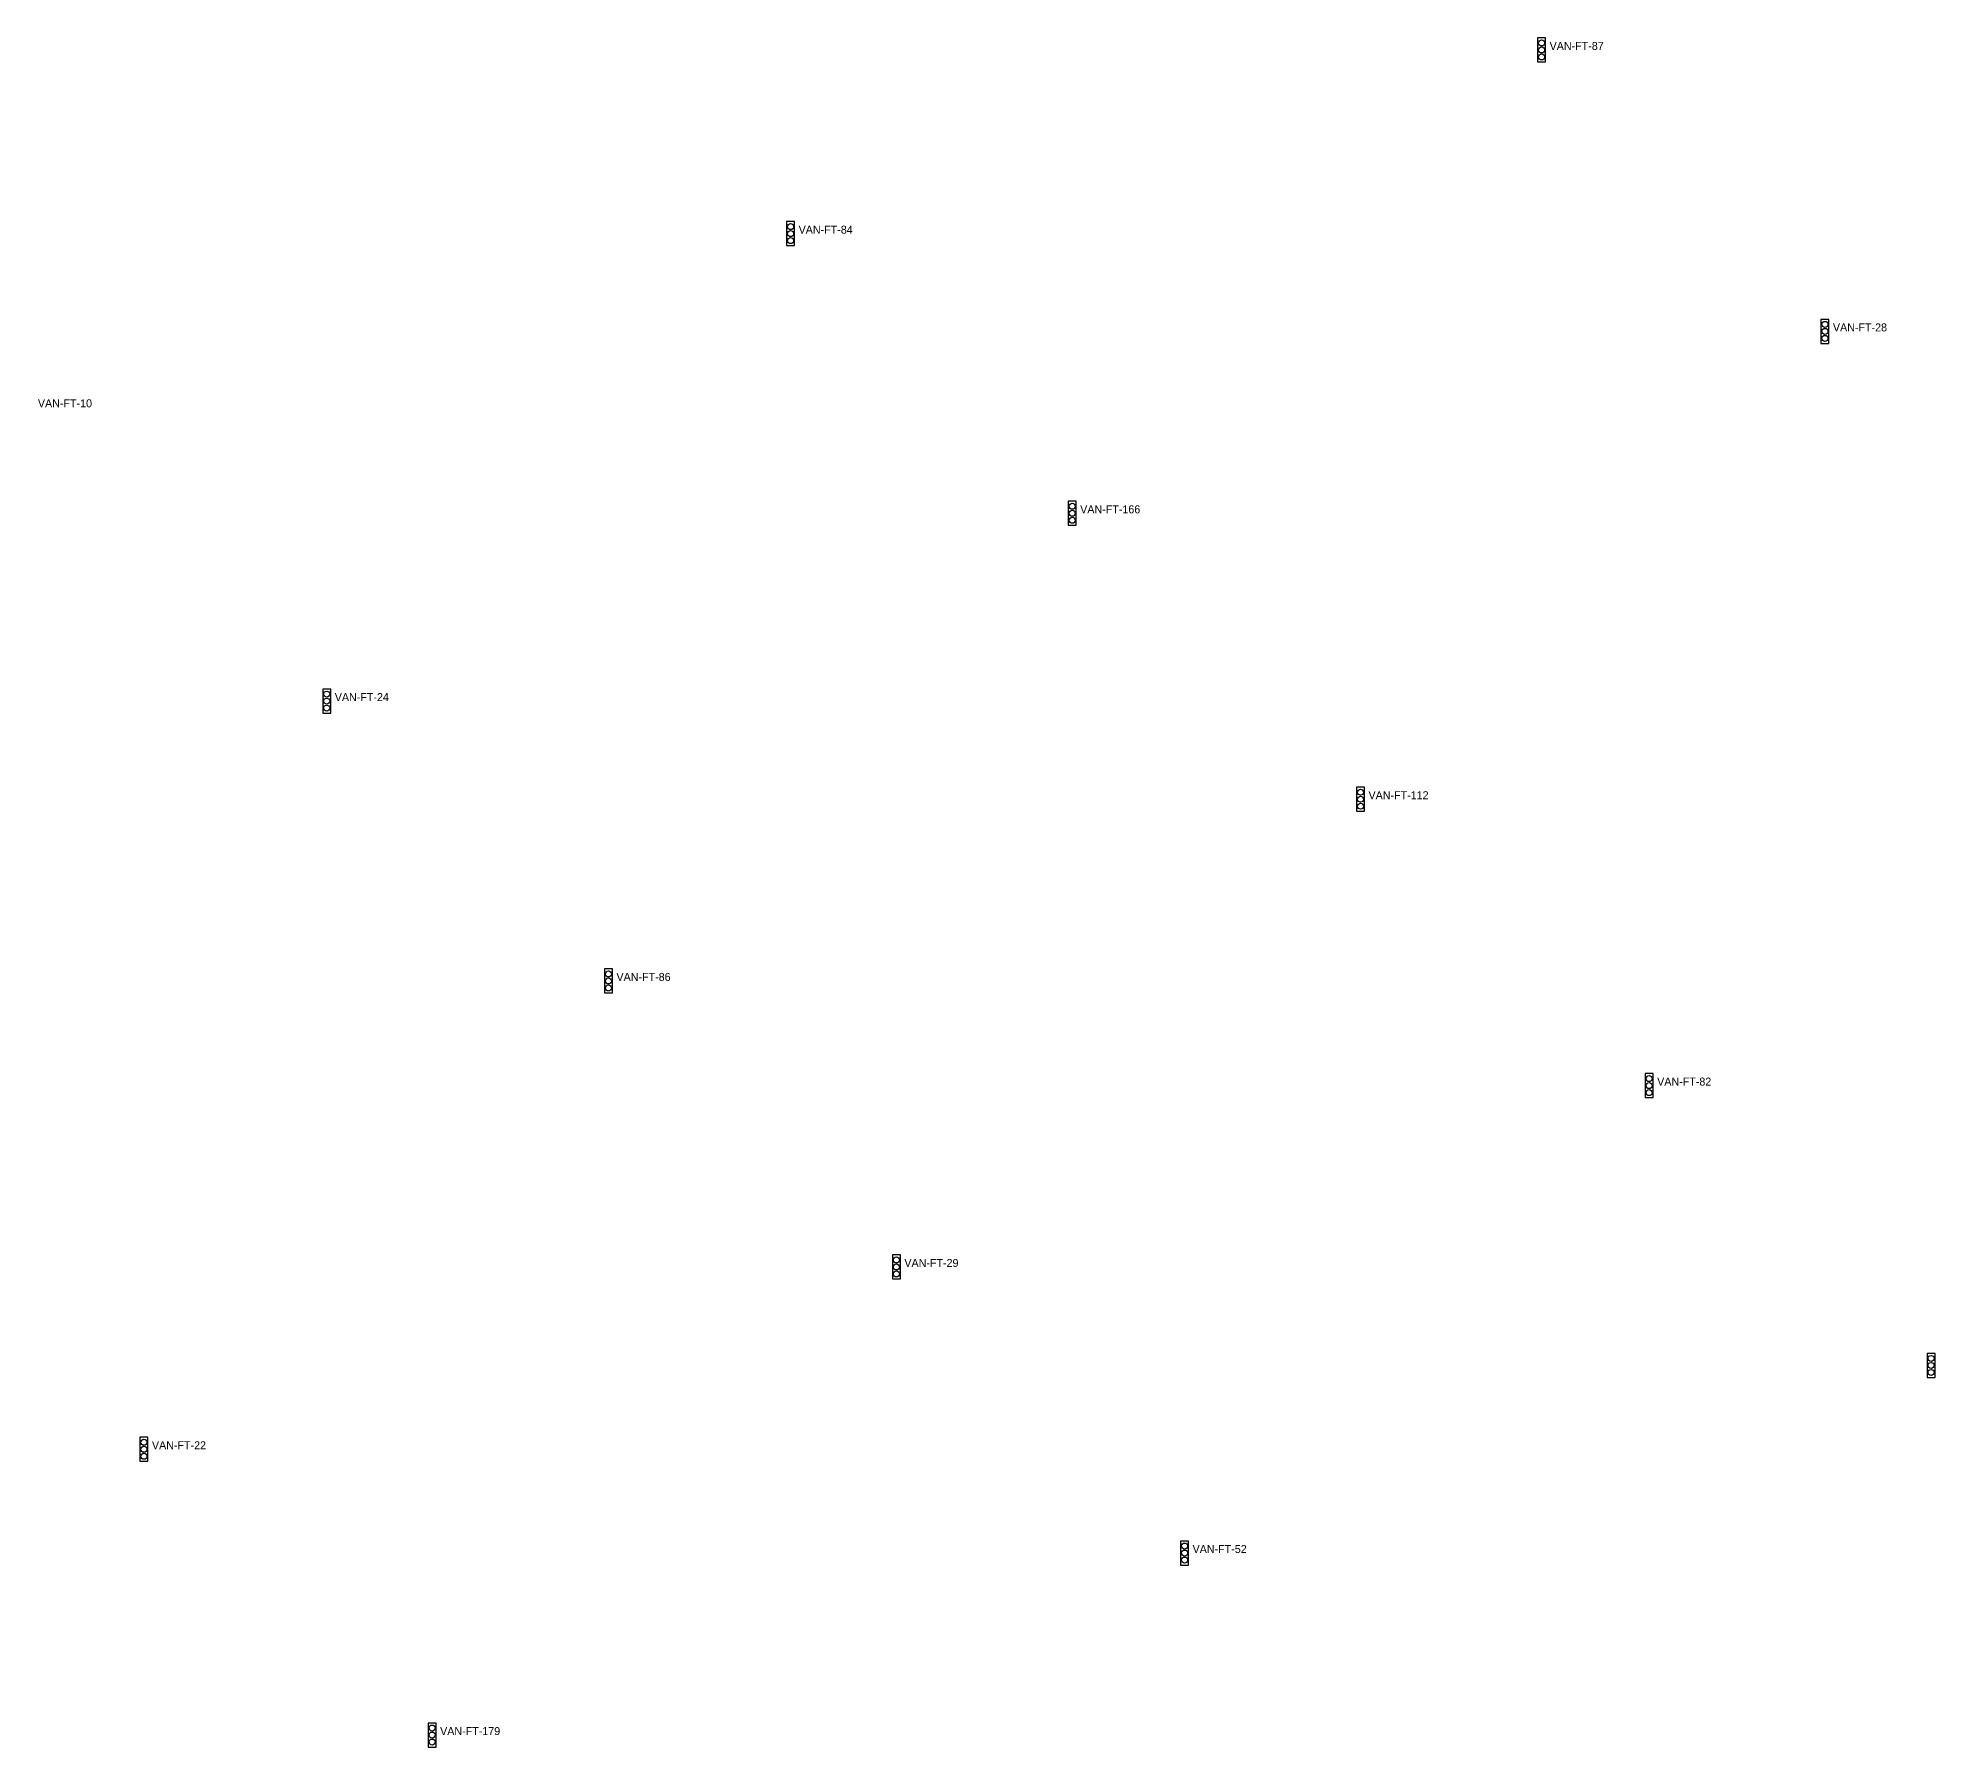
# Model space of a CAD drawing. Header units: inches. Extents: x 486474 to 494239, y 5455982 to 5459995.
# Drawn here: x 490838.3 to 491312.5, y 5458387.6 to 5458814.8 of the extents above; entities that cross this region are included whole.
import ezdxf

# ---------------------------------------------------------------- set-up
doc = ezdxf.new("R2010")
doc.units = ezdxf.units.IN
doc.header["$MEASUREMENT"] = 0
doc.layers.add('Traffic Signals', color=10, linetype='Continuous')

msp = doc.modelspace()

# ---------------------------------------------------------------- linework, layer by layer
at = {"layer": 'Traffic Signals', "color": 1}
for points in [[(491213.13, 5458808.76), (491215.13, 5458808.76), (491215.13, 5458814.76), (491213.13, 5458814.76)], [(491025.44, 5458762.85), (491027.44, 5458762.85), (491027.44, 5458768.85), (491025.44, 5458768.85)], [(491283.94, 5458738.42), (491285.94, 5458738.42), (491285.94, 5458744.42), (491283.94, 5458744.42)], [(491095.81, 5458692.96), (491097.81, 5458692.96), (491097.81, 5458698.96), (491095.81, 5458698.96)], [(490909.51, 5458646.03), (490911.51, 5458646.03), (490911.51, 5458652.03), (490909.51, 5458652.03)], [(491167.87, 5458621.51), (491169.87, 5458621.51), (491169.87, 5458627.51), (491167.87, 5458627.51)], [(490979.92, 5458576.1), (490981.92, 5458576.1), (490981.92, 5458582.1), (490979.92, 5458582.1)], [(491240.01, 5458549.95), (491242.01, 5458549.95), (491242.01, 5458555.95), (491240.01, 5458555.95)], [(491051.87, 5458504.62), (491053.87, 5458504.62), (491053.87, 5458510.62), (491051.87, 5458510.62)], [(491310.46, 5458480.01), (491312.46, 5458480.01), (491312.46, 5458486.01), (491310.46, 5458486.01)], [(490863.82, 5458459.06), (490865.82, 5458459.06), (490865.82, 5458465.06), (490863.82, 5458465.06)], [(491123.9, 5458433.13), (491125.9, 5458433.13), (491125.9, 5458439.13), (491123.9, 5458439.13)], [(490935.84, 5458387.64), (490937.84, 5458387.64), (490937.84, 5458393.64), (490935.84, 5458393.64)]]:
    msp.add_lwpolyline(points, close=True, dxfattribs=at)
for centre in [(491214.13, 5458813.51), (491214.13, 5458811.76), (491214.13, 5458810.01), (491026.44, 5458767.6), (491026.44, 5458765.85), (491026.44, 5458764.1), (491284.94, 5458743.17), (491284.94, 5458741.42), (491284.94, 5458739.67), (491096.81, 5458697.71), (491096.81, 5458695.96), (491096.81, 5458694.21), (490910.51, 5458650.78), (490910.51, 5458649.03), (490910.51, 5458647.28), (491168.87, 5458626.26), (491168.87, 5458624.51), (491168.87, 5458622.76), (490980.92, 5458580.85), (490980.92, 5458579.1), (490980.92, 5458577.35), (491241.01, 5458554.7), (491241.01, 5458552.95), (491241.01, 5458551.2), (491052.87, 5458509.37), (491052.87, 5458507.62), (491052.87, 5458505.87), (491311.46, 5458484.76), (491311.46, 5458483.01), (491311.46, 5458481.26), (490864.82, 5458463.81), (490864.82, 5458462.06), (490864.82, 5458460.31), (491124.9, 5458437.88), (491124.9, 5458436.13), (491124.9, 5458434.38), (490936.84, 5458392.39), (490936.84, 5458390.64), (490936.84, 5458388.89)]:
    msp.add_circle(centre, 0.75, dxfattribs=at)

# ---------------------------------------------------------------- texts
for s, p in [('VAN-FT-87', (491216.13, 5458811.76)), ('VAN-FT-84', (491028.44, 5458765.85)), ('VAN-FT-28', (491286.94, 5458741.42)), ('VAN-FT-10', (490838.32, 5458722.45)), ('VAN-FT-166', (491098.81, 5458695.96)), ('VAN-FT-24', (490912.51, 5458649.03)), ('VAN-FT-112', (491170.87, 5458624.51)), ('VAN-FT-86', (490982.92, 5458579.1)), ('VAN-FT-82', (491243.01, 5458552.95)), ('VAN-FT-29', (491054.87, 5458507.62)), ('VAN-FT-22', (490866.82, 5458462.06)), ('VAN-FT-52', (491126.9, 5458436.13)), ('VAN-FT-179', (490938.84, 5458390.64))]:
    msp.add_text(s, height=2, dxfattribs=at).set_placement(p)

doc.saveas('drawing.dxf')
